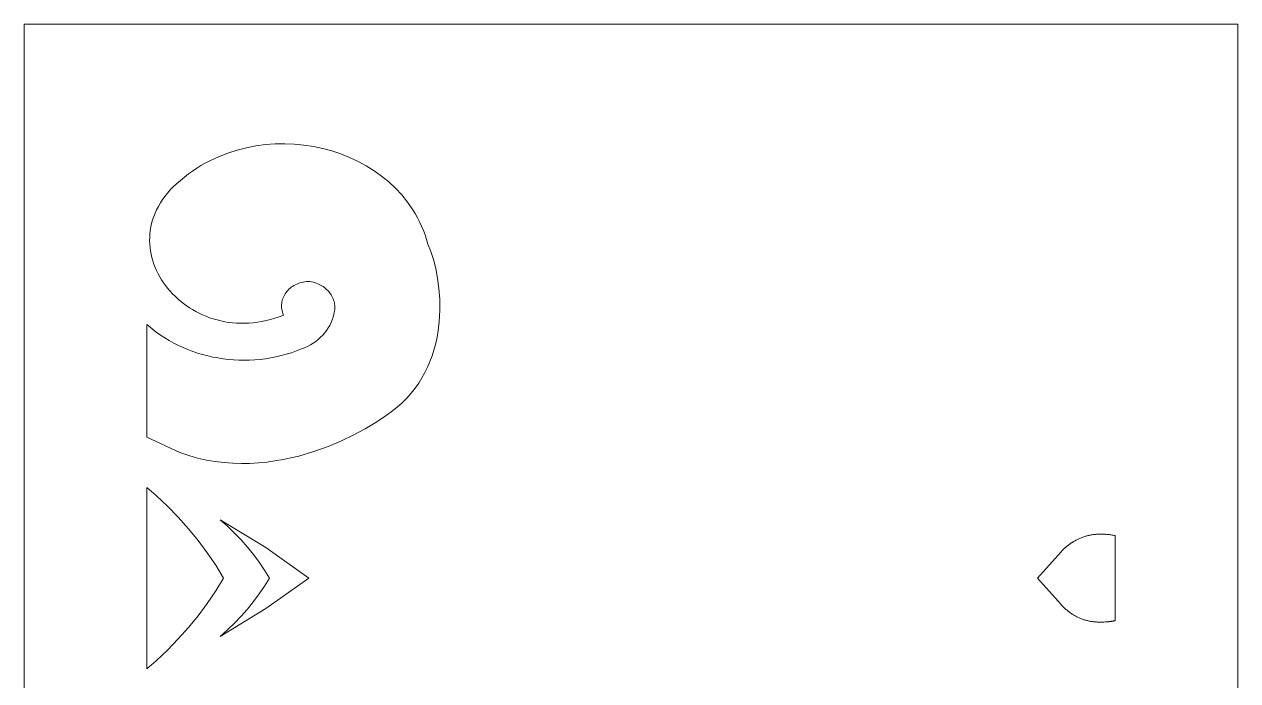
# Model space of a CAD drawing. Header units: centimetres. Extents: x -9.6 to 4.8, y -4.9 to 13.
# Drawn here: x -9.64 to -2.77, y 9.3 to 13.02 of the extents above; entities that cross this region are included whole.
import ezdxf

# ---------------------------------------------------------------- set-up
doc = ezdxf.new("R2010")
doc.units = ezdxf.units.CM
doc.header["$MEASUREMENT"] = 0
doc.layers.add('layer 1', color=7, linetype='Continuous')

msp = doc.modelspace()

# ---------------------------------------------------------------- linework, layer by layer
at = {"layer": 'layer 1', "color": 242, "lineweight": 9}
for points, knots in [([(-9.64025, 13.0189), (-9.64025, 13.0189), (-2.76854, 13.0189), (-2.76854, 13.0189), (-2.76854, 13.0189), (-2.76854, 13.0189), (-2.76854, -4.91628), (-2.76854, -4.91628), (-2.76854, -4.91628), (-2.76854, -4.91628), (-9.64025, -4.91628), (-9.64025, -4.91628), (-9.64025, -4.91628), (-9.64025, -4.91628), (-9.64025, 13.0189), (-9.64025, 13.0189)], [0, 0, 0, 0, 0.2, 0.2, 0.2, 0.2, 0.4, 0.4, 0.4, 0.4, 0.6, 0.6, 0.6, 0.6, 1, 1, 1, 1]), ([(-7.28678, 11.39928), (-7.28678, 11.39928), (-7.29032, 11.33504), (-7.29032, 11.33504), (-7.29032, 11.33504), (-7.29032, 11.33504), (-7.29855, 11.27011), (-7.29855, 11.27011), (-7.29855, 11.27011), (-7.29855, 11.27011), (-7.30458, 11.23759), (-7.30458, 11.23759), (-7.30458, 11.23759), (-7.30458, 11.23759), (-7.31198, 11.20513), (-7.31198, 11.20513), (-7.31198, 11.20513), (-7.31198, 11.20513), (-7.32079, 11.17282), (-7.32079, 11.17282), (-7.32079, 11.17282), (-7.32079, 11.17282), (-7.33107, 11.14076), (-7.33107, 11.14076), (-7.33107, 11.14076), (-7.33107, 11.14076), (-7.34291, 11.10899), (-7.34291, 11.10899), (-7.34291, 11.10899), (-7.34291, 11.10899), (-7.35632, 11.07764), (-7.35632, 11.07764), (-7.35632, 11.07764), (-7.35632, 11.07764), (-7.37139, 11.04677), (-7.37139, 11.04677), (-7.37139, 11.04677), (-7.37139, 11.04677), (-7.38819, 11.01646), (-7.38819, 11.01646), (-7.38819, 11.01646), (-7.38819, 11.01646), (-7.40674, 10.98678), (-7.40674, 10.98678), (-7.40674, 10.98678), (-7.40674, 10.98678), (-7.42711, 10.95784), (-7.42711, 10.95784), (-7.42711, 10.95784), (-7.42711, 10.95784), (-7.44941, 10.9297), (-7.44941, 10.9297), (-7.44941, 10.9297), (-7.44941, 10.9297), (-7.47363, 10.90246), (-7.47363, 10.90246), (-7.47363, 10.90246), (-7.47363, 10.90246), (-7.49988, 10.87617), (-7.49988, 10.87617), (-7.49988, 10.87617), (-7.49988, 10.87617), (-7.52818, 10.85095), (-7.52818, 10.85095), (-7.52818, 10.85095), (-7.52818, 10.85095), (-7.56166, 10.82443), (-7.56166, 10.82443), (-7.56166, 10.82443), (-7.56166, 10.82443), (-7.6036, 10.79444), (-7.6036, 10.79444), (-7.6036, 10.79444), (-7.6036, 10.79444), (-7.65342, 10.76196), (-7.65342, 10.76196), (-7.65342, 10.76196), (-7.65342, 10.76196), (-7.71056, 10.72809), (-7.71056, 10.72809), (-7.71056, 10.72809), (-7.71056, 10.72809), (-7.77445, 10.69386), (-7.77445, 10.69386), (-7.77445, 10.69386), (-7.77445, 10.69386), (-7.84453, 10.66034), (-7.84453, 10.66034), (-7.84453, 10.66034), (-7.84453, 10.66034), (-7.92016, 10.62855), (-7.92016, 10.62855), (-7.92016, 10.62855), (-7.92016, 10.62855), (-8.00087, 10.59956), (-8.00087, 10.59956), (-8.00087, 10.59956), (-8.00087, 10.59956), (-8.08603, 10.57442), (-8.08603, 10.57442), (-8.08603, 10.57442), (-8.08603, 10.57442), (-8.13009, 10.56362), (-8.13009, 10.56362), (-8.13009, 10.56362), (-8.13009, 10.56362), (-8.17506, 10.55417), (-8.17506, 10.55417), (-8.17506, 10.55417), (-8.17506, 10.55417), (-8.22085, 10.54621), (-8.22085, 10.54621), (-8.22085, 10.54621), (-8.22085, 10.54621), (-8.2674, 10.53985), (-8.2674, 10.53985), (-8.2674, 10.53985), (-8.2674, 10.53985), (-8.31468, 10.53527), (-8.31468, 10.53527), (-8.31468, 10.53527), (-8.31468, 10.53527), (-8.36252, 10.53256), (-8.36252, 10.53256), (-8.36252, 10.53256), (-8.36252, 10.53256), (-8.41092, 10.53185), (-8.41092, 10.53185), (-8.41092, 10.53185), (-8.41092, 10.53185), (-8.45978, 10.53329), (-8.45978, 10.53329), (-8.45978, 10.53329), (-8.45978, 10.53329), (-8.50906, 10.537), (-8.50906, 10.537), (-8.50906, 10.537), (-8.50906, 10.537), (-8.55867, 10.54313), (-8.55867, 10.54313), (-8.55867, 10.54313), (-8.55867, 10.54313), (-8.60851, 10.55178), (-8.60851, 10.55178), (-8.60851, 10.55178), (-8.60851, 10.55178), (-8.65856, 10.5631), (-8.65856, 10.5631), (-8.65856, 10.5631), (-8.65856, 10.5631), (-8.70872, 10.57723), (-8.70872, 10.57723), (-8.70872, 10.57723), (-8.70872, 10.57723), (-8.75891, 10.59426), (-8.75891, 10.59426), (-8.75891, 10.59426), (-8.75891, 10.59426), (-8.946, 10.68025), (-8.946, 10.68025), (-8.946, 10.68025), (-8.946, 10.68025), (-8.946, 11.31916), (-8.946, 11.31916), (-8.946, 11.31916), (-8.946, 11.31916), (-8.93876, 11.31263), (-8.93876, 11.31263), (-8.93876, 11.31263), (-8.93876, 11.31263), (-8.91627, 11.29385), (-8.91627, 11.29385), (-8.91627, 11.29385), (-8.91627, 11.29385), (-8.89309, 11.27601), (-8.89309, 11.27601), (-8.89309, 11.27601), (-8.89309, 11.27601), (-8.86922, 11.25908), (-8.86922, 11.25908), (-8.86922, 11.25908), (-8.86922, 11.25908), (-8.84471, 11.24305), (-8.84471, 11.24305), (-8.84471, 11.24305), (-8.84471, 11.24305), (-8.81961, 11.22796), (-8.81961, 11.22796), (-8.81961, 11.22796), (-8.81961, 11.22796), (-8.79397, 11.21382), (-8.79397, 11.21382), (-8.79397, 11.21382), (-8.79397, 11.21382), (-8.76777, 11.20061), (-8.76777, 11.20061), (-8.76777, 11.20061), (-8.76777, 11.20061), (-8.74109, 11.18833), (-8.74109, 11.18833), (-8.74109, 11.18833), (-8.74109, 11.18833), (-8.71393, 11.17701), (-8.71393, 11.17701), (-8.71393, 11.17701), (-8.71393, 11.17701), (-8.68637, 11.16667), (-8.68637, 11.16667), (-8.68637, 11.16667), (-8.68637, 11.16667), (-8.65842, 11.15727), (-8.65842, 11.15727), (-8.65842, 11.15727), (-8.65842, 11.15727), (-8.63007, 11.14883), (-8.63007, 11.14883), (-8.63007, 11.14883), (-8.63007, 11.14883), (-8.60145, 11.14139), (-8.60145, 11.14139), (-8.60145, 11.14139), (-8.60145, 11.14139), (-8.57249, 11.13492), (-8.57249, 11.13492), (-8.57249, 11.13492), (-8.57249, 11.13492), (-8.54333, 11.12944), (-8.54333, 11.12944), (-8.54333, 11.12944), (-8.54333, 11.12944), (-8.51392, 11.12494), (-8.51392, 11.12494), (-8.51392, 11.12494), (-8.51392, 11.12494), (-8.48434, 11.12146), (-8.48434, 11.12146), (-8.48434, 11.12146), (-8.48434, 11.12146), (-8.45457, 11.11896), (-8.45457, 11.11896), (-8.45457, 11.11896), (-8.45457, 11.11896), (-8.42472, 11.11748), (-8.42472, 11.11748), (-8.42472, 11.11748), (-8.42472, 11.11748), (-8.39476, 11.11702), (-8.39476, 11.11702), (-8.39476, 11.11702), (-8.39476, 11.11702), (-8.36479, 11.11758), (-8.36479, 11.11758), (-8.36479, 11.11758), (-8.36479, 11.11758), (-8.33479, 11.11917), (-8.33479, 11.11917), (-8.33479, 11.11917), (-8.33479, 11.11917), (-8.3048, 11.12179), (-8.3048, 11.12179), (-8.3048, 11.12179), (-8.3048, 11.12179), (-8.2749, 11.12544), (-8.2749, 11.12544), (-8.2749, 11.12544), (-8.2749, 11.12544), (-8.24505, 11.13015), (-8.24505, 11.13015), (-8.24505, 11.13015), (-8.24505, 11.13015), (-8.21535, 11.1359), (-8.21535, 11.1359), (-8.21535, 11.1359), (-8.21535, 11.1359), (-8.18581, 11.14272), (-8.18581, 11.14272), (-8.18581, 11.14272), (-8.18581, 11.14272), (-8.15646, 11.1506), (-8.15646, 11.1506), (-8.15646, 11.1506), (-8.15646, 11.1506), (-8.12734, 11.15954), (-8.12734, 11.15954), (-8.12734, 11.15954), (-8.12734, 11.15954), (-8.09847, 11.16957), (-8.09847, 11.16957), (-8.09847, 11.16957), (-8.09847, 11.16957), (-8.06989, 11.18066), (-8.06989, 11.18066), (-8.06989, 11.18066), (-8.06989, 11.18066), (-8.05242, 11.18756), (-8.05242, 11.18756), (-8.05242, 11.18756), (-8.05242, 11.18756), (-8.03558, 11.19533), (-8.03558, 11.19533), (-8.03558, 11.19533), (-8.03558, 11.19533), (-8.01942, 11.20399), (-8.01942, 11.20399), (-8.01942, 11.20399), (-8.01942, 11.20399), (-8.00398, 11.21345), (-8.00398, 11.21345), (-8.00398, 11.21345), (-8.00398, 11.21345), (-7.98928, 11.2237), (-7.98928, 11.2237), (-7.98928, 11.2237), (-7.98928, 11.2237), (-7.9754, 11.23469), (-7.9754, 11.23469), (-7.9754, 11.23469), (-7.9754, 11.23469), (-7.96231, 11.24641), (-7.96231, 11.24641), (-7.96231, 11.24641), (-7.96231, 11.24641), (-7.95009, 11.25877), (-7.95009, 11.25877), (-7.95009, 11.25877), (-7.95009, 11.25877), (-7.93875, 11.27179), (-7.93875, 11.27179), (-7.93875, 11.27179), (-7.93875, 11.27179), (-7.92833, 11.28541), (-7.92833, 11.28541), (-7.92833, 11.28541), (-7.92833, 11.28541), (-7.91889, 11.29958), (-7.91889, 11.29958), (-7.91889, 11.29958), (-7.91889, 11.29958), (-7.9104, 11.31428), (-7.9104, 11.31428), (-7.9104, 11.31428), (-7.9104, 11.31428), (-7.903, 11.32945), (-7.903, 11.32945), (-7.903, 11.32945), (-7.903, 11.32945), (-7.89663, 11.34509), (-7.89663, 11.34509), (-7.89663, 11.34509), (-7.89663, 11.34509), (-7.89135, 11.36114), (-7.89135, 11.36114), (-7.89135, 11.36114), (-7.89135, 11.36114), (-7.88718, 11.37756), (-7.88718, 11.37756), (-7.88718, 11.37756), (-7.88718, 11.37756), (-7.88499, 11.38578), (-7.88499, 11.38578), (-7.88499, 11.38578), (-7.88499, 11.38578), (-7.88335, 11.39399), (-7.88335, 11.39399), (-7.88335, 11.39399), (-7.88335, 11.39399), (-7.88222, 11.40216), (-7.88222, 11.40216), (-7.88222, 11.40216), (-7.88222, 11.40216), (-7.88164, 11.41031), (-7.88164, 11.41031), (-7.88164, 11.41031), (-7.88164, 11.41031), (-7.88155, 11.4184), (-7.88155, 11.4184), (-7.88155, 11.4184), (-7.88155, 11.4184), (-7.88195, 11.4264), (-7.88195, 11.4264), (-7.88195, 11.4264), (-7.88195, 11.4264), (-7.88285, 11.43433), (-7.88285, 11.43433), (-7.88285, 11.43433), (-7.88285, 11.43433), (-7.88424, 11.44216), (-7.88424, 11.44216), (-7.88424, 11.44216), (-7.88424, 11.44216), (-7.8861, 11.44988), (-7.8861, 11.44988), (-7.8861, 11.44988), (-7.8861, 11.44988), (-7.88837, 11.45746), (-7.88837, 11.45746), (-7.88837, 11.45746), (-7.88837, 11.45746), (-7.89112, 11.46491), (-7.89112, 11.46491), (-7.89112, 11.46491), (-7.89112, 11.46491), (-7.89431, 11.47218), (-7.89431, 11.47218), (-7.89431, 11.47218), (-7.89431, 11.47218), (-7.89794, 11.47931), (-7.89794, 11.47931), (-7.89794, 11.47931), (-7.89794, 11.47931), (-7.90196, 11.48625), (-7.90196, 11.48625), (-7.90196, 11.48625), (-7.90196, 11.48625), (-7.90638, 11.49298), (-7.90638, 11.49298), (-7.90638, 11.49298), (-7.90638, 11.49298), (-7.9112, 11.49949), (-7.9112, 11.49949), (-7.9112, 11.49949), (-7.9112, 11.49949), (-7.91637, 11.50578), (-7.91637, 11.50578), (-7.91637, 11.50578), (-7.91637, 11.50578), (-7.92193, 11.51185), (-7.92193, 11.51185), (-7.92193, 11.51185), (-7.92193, 11.51185), (-7.92785, 11.51764), (-7.92785, 11.51764), (-7.92785, 11.51764), (-7.92785, 11.51764), (-7.9341, 11.52317), (-7.9341, 11.52317), (-7.9341, 11.52317), (-7.9341, 11.52317), (-7.94071, 11.5284), (-7.94071, 11.5284), (-7.94071, 11.5284), (-7.94071, 11.5284), (-7.94763, 11.53334), (-7.94763, 11.53334), (-7.94763, 11.53334), (-7.94763, 11.53334), (-7.95485, 11.53799), (-7.95485, 11.53799), (-7.95485, 11.53799), (-7.95485, 11.53799), (-7.96237, 11.54228), (-7.96237, 11.54228), (-7.96237, 11.54228), (-7.96237, 11.54228), (-7.97021, 11.54624), (-7.97021, 11.54624), (-7.97021, 11.54624), (-7.97021, 11.54624), (-7.97828, 11.54985), (-7.97828, 11.54985), (-7.97828, 11.54985), (-7.97828, 11.54985), (-7.98666, 11.55308), (-7.98666, 11.55308), (-7.98666, 11.55308), (-7.98666, 11.55308), (-7.99529, 11.55594), (-7.99529, 11.55594), (-7.99529, 11.55594), (-7.99529, 11.55594), (-8.00412, 11.55838), (-8.00412, 11.55838), (-8.00412, 11.55838), (-8.00412, 11.55838), (-8.01325, 11.56042), (-8.01325, 11.56042), (-8.01325, 11.56042), (-8.01325, 11.56042), (-8.02257, 11.56204), (-8.02257, 11.56204), (-8.02257, 11.56204), (-8.02257, 11.56204), (-8.0321, 11.56321), (-8.0321, 11.56321), (-8.0321, 11.56321), (-8.0321, 11.56321), (-8.04221, 11.5625), (-8.04221, 11.5625), (-8.04221, 11.5625), (-8.04221, 11.5625), (-8.05205, 11.56127), (-8.05205, 11.56127), (-8.05205, 11.56127), (-8.05205, 11.56127), (-8.06166, 11.55954), (-8.06166, 11.55954), (-8.06166, 11.55954), (-8.06166, 11.55954), (-8.071, 11.55733), (-8.071, 11.55733), (-8.071, 11.55733), (-8.071, 11.55733), (-8.08006, 11.55464), (-8.08006, 11.55464), (-8.08006, 11.55464), (-8.08006, 11.55464), (-8.08886, 11.55152), (-8.08886, 11.55152), (-8.08886, 11.55152), (-8.08886, 11.55152), (-8.09734, 11.54795), (-8.09734, 11.54795), (-8.09734, 11.54795), (-8.09734, 11.54795), (-8.10554, 11.54397), (-8.10554, 11.54397), (-8.10554, 11.54397), (-8.10554, 11.54397), (-8.11337, 11.53959), (-8.11337, 11.53959), (-8.11337, 11.53959), (-8.11337, 11.53959), (-8.12088, 11.53484), (-8.12088, 11.53484), (-8.12088, 11.53484), (-8.12088, 11.53484), (-8.12803, 11.52973), (-8.12803, 11.52973), (-8.12803, 11.52973), (-8.12803, 11.52973), (-8.1348, 11.52429), (-8.1348, 11.52429), (-8.1348, 11.52429), (-8.1348, 11.52429), (-8.1412, 11.51854), (-8.1412, 11.51854), (-8.1412, 11.51854), (-8.1412, 11.51854), (-8.14723, 11.51245), (-8.14723, 11.51245), (-8.14723, 11.51245), (-8.14723, 11.51245), (-8.15281, 11.50612), (-8.15281, 11.50612), (-8.15281, 11.50612), (-8.15281, 11.50612), (-8.15796, 11.49949), (-8.15796, 11.49949), (-8.15796, 11.49949), (-8.15796, 11.49949), (-8.16269, 11.49263), (-8.16269, 11.49263), (-8.16269, 11.49263), (-8.16269, 11.49263), (-8.16699, 11.48554), (-8.16699, 11.48554), (-8.16699, 11.48554), (-8.16699, 11.48554), (-8.1708, 11.47823), (-8.1708, 11.47823), (-8.1708, 11.47823), (-8.1708, 11.47823), (-8.17416, 11.47074), (-8.17416, 11.47074), (-8.17416, 11.47074), (-8.17416, 11.47074), (-8.17699, 11.46307), (-8.17699, 11.46307), (-8.17699, 11.46307), (-8.17699, 11.46307), (-8.17935, 11.45525), (-8.17935, 11.45525), (-8.17935, 11.45525), (-8.17935, 11.45525), (-8.1812, 11.44729), (-8.1812, 11.44729), (-8.1812, 11.44729), (-8.1812, 11.44729), (-8.1825, 11.43922), (-8.1825, 11.43922), (-8.1825, 11.43922), (-8.1825, 11.43922), (-8.18325, 11.43105), (-8.18325, 11.43105), (-8.18325, 11.43105), (-8.18325, 11.43105), (-8.18344, 11.4228), (-8.18344, 11.4228), (-8.18344, 11.4228), (-8.18344, 11.4228), (-8.18308, 11.41448), (-8.18308, 11.41448), (-8.18308, 11.41448), (-8.18308, 11.41448), (-8.1821, 11.40612), (-8.1821, 11.40612), (-8.1821, 11.40612), (-8.1821, 11.40612), (-8.18054, 11.39774), (-8.18054, 11.39774), (-8.18054, 11.39774), (-8.18054, 11.39774), (-8.17839, 11.38934), (-8.17839, 11.38934), (-8.17839, 11.38934), (-8.17839, 11.38934), (-8.17558, 11.38096), (-8.17558, 11.38096), (-8.17558, 11.38096), (-8.17558, 11.38096), (-8.17214, 11.3726), (-8.17214, 11.3726), (-8.17214, 11.3726), (-8.17214, 11.3726), (-8.19707, 11.36297), (-8.19707, 11.36297), (-8.19707, 11.36297), (-8.19707, 11.36297), (-8.22187, 11.35449), (-8.22187, 11.35449), (-8.22187, 11.35449), (-8.22187, 11.35449), (-8.24655, 11.34715), (-8.24655, 11.34715), (-8.24655, 11.34715), (-8.24655, 11.34715), (-8.27113, 11.34092), (-8.27113, 11.34092), (-8.27113, 11.34092), (-8.27113, 11.34092), (-8.29556, 11.33579), (-8.29556, 11.33579), (-8.29556, 11.33579), (-8.29556, 11.33579), (-8.31983, 11.33172), (-8.31983, 11.33172), (-8.31983, 11.33172), (-8.31983, 11.33172), (-8.34388, 11.3287), (-8.34388, 11.3287), (-8.34388, 11.3287), (-8.34388, 11.3287), (-8.36771, 11.3267), (-8.36771, 11.3267), (-8.36771, 11.3267), (-8.36771, 11.3267), (-8.39133, 11.32568), (-8.39133, 11.32568), (-8.39133, 11.32568), (-8.39133, 11.32568), (-8.41471, 11.32566), (-8.41471, 11.32566), (-8.41471, 11.32566), (-8.41471, 11.32566), (-8.43781, 11.32658), (-8.43781, 11.32658), (-8.43781, 11.32658), (-8.43781, 11.32658), (-8.46066, 11.32841), (-8.46066, 11.32841), (-8.46066, 11.32841), (-8.46066, 11.32841), (-8.48315, 11.33116), (-8.48315, 11.33116), (-8.48315, 11.33116), (-8.48315, 11.33116), (-8.50535, 11.33479), (-8.50535, 11.33479), (-8.50535, 11.33479), (-8.50535, 11.33479), (-8.5272, 11.33927), (-8.5272, 11.33927), (-8.5272, 11.33927), (-8.5272, 11.33927), (-8.54869, 11.34459), (-8.54869, 11.34459), (-8.54869, 11.34459), (-8.54869, 11.34459), (-8.56978, 11.35072), (-8.56978, 11.35072), (-8.56978, 11.35072), (-8.56978, 11.35072), (-8.59048, 11.35761), (-8.59048, 11.35761), (-8.59048, 11.35761), (-8.59048, 11.35761), (-8.61076, 11.36529), (-8.61076, 11.36529), (-8.61076, 11.36529), (-8.61076, 11.36529), (-8.63061, 11.37369), (-8.63061, 11.37369), (-8.63061, 11.37369), (-8.63061, 11.37369), (-8.64999, 11.38282), (-8.64999, 11.38282), (-8.64999, 11.38282), (-8.64999, 11.38282), (-8.6689, 11.39261), (-8.6689, 11.39261), (-8.6689, 11.39261), (-8.6689, 11.39261), (-8.68731, 11.4031), (-8.68731, 11.4031), (-8.68731, 11.4031), (-8.68731, 11.4031), (-8.70519, 11.41421), (-8.70519, 11.41421), (-8.70519, 11.41421), (-8.70519, 11.41421), (-8.72256, 11.42597), (-8.72256, 11.42597), (-8.72256, 11.42597), (-8.72256, 11.42597), (-8.73936, 11.43831), (-8.73936, 11.43831), (-8.73936, 11.43831), (-8.73936, 11.43831), (-8.7556, 11.45121), (-8.7556, 11.45121), (-8.7556, 11.45121), (-8.7556, 11.45121), (-8.77121, 11.46468), (-8.77121, 11.46468), (-8.77121, 11.46468), (-8.77121, 11.46468), (-8.78624, 11.47866), (-8.78624, 11.47866), (-8.78624, 11.47866), (-8.78624, 11.47866), (-8.80066, 11.49315), (-8.80066, 11.49315), (-8.80066, 11.49315), (-8.80066, 11.49315), (-8.8144, 11.50812), (-8.8144, 11.50812), (-8.8144, 11.50812), (-8.8144, 11.50812), (-8.82747, 11.52352), (-8.82747, 11.52352), (-8.82747, 11.52352), (-8.82747, 11.52352), (-8.83985, 11.53939), (-8.83985, 11.53939), (-8.83985, 11.53939), (-8.83985, 11.53939), (-8.85155, 11.55565), (-8.85155, 11.55565), (-8.85155, 11.55565), (-8.85155, 11.55565), (-8.86249, 11.5723), (-8.86249, 11.5723), (-8.86249, 11.5723), (-8.86249, 11.5723), (-8.87271, 11.58929), (-8.87271, 11.58929), (-8.87271, 11.58929), (-8.87271, 11.58929), (-8.88215, 11.60663), (-8.88215, 11.60663), (-8.88215, 11.60663), (-8.88215, 11.60663), (-8.8908, 11.62431), (-8.8908, 11.62431), (-8.8908, 11.62431), (-8.8908, 11.62431), (-8.89864, 11.64226), (-8.89864, 11.64226), (-8.89864, 11.64226), (-8.89864, 11.64226), (-8.90568, 11.66046), (-8.90568, 11.66046), (-8.90568, 11.66046), (-8.90568, 11.66046), (-8.91183, 11.67892), (-8.91183, 11.67892), (-8.91183, 11.67892), (-8.91183, 11.67892), (-8.91719, 11.6976), (-8.91719, 11.6976), (-8.91719, 11.6976), (-8.91719, 11.6976), (-8.92163, 11.71647), (-8.92163, 11.71647), (-8.92163, 11.71647), (-8.92163, 11.71647), (-8.92519, 11.73552), (-8.92519, 11.73552), (-8.92519, 11.73552), (-8.92519, 11.73552), (-8.9278, 11.75472), (-8.9278, 11.75472), (-8.9278, 11.75472), (-8.9278, 11.75472), (-8.92951, 11.77402), (-8.92951, 11.77402), (-8.92951, 11.77402), (-8.92951, 11.77402), (-8.93022, 11.79345), (-8.93022, 11.79345), (-8.93022, 11.79345), (-8.93022, 11.79345), (-8.92997, 11.81294), (-8.92997, 11.81294), (-8.92997, 11.81294), (-8.92997, 11.81294), (-8.92874, 11.83249), (-8.92874, 11.83249), (-8.92874, 11.83249), (-8.92874, 11.83249), (-8.92649, 11.85209), (-8.92649, 11.85209), (-8.92649, 11.85209), (-8.92649, 11.85209), (-8.92319, 11.87168), (-8.92319, 11.87168), (-8.92319, 11.87168), (-8.92319, 11.87168), (-8.91886, 11.89125), (-8.91886, 11.89125), (-8.91886, 11.89125), (-8.91886, 11.89125), (-8.91344, 11.91079), (-8.91344, 11.91079), (-8.91344, 11.91079), (-8.91344, 11.91079), (-8.90691, 11.93026), (-8.90691, 11.93026), (-8.90691, 11.93026), (-8.90691, 11.93026), (-8.8993, 11.94964), (-8.8993, 11.94964), (-8.8993, 11.94964), (-8.8993, 11.94964), (-8.89057, 11.96892), (-8.89057, 11.96892), (-8.89057, 11.96892), (-8.89057, 11.96892), (-8.88067, 11.98806), (-8.88067, 11.98806), (-8.88067, 11.98806), (-8.88067, 11.98806), (-8.8696, 12.00705), (-8.8696, 12.00705), (-8.8696, 12.00705), (-8.8696, 12.00705), (-8.85736, 12.02585), (-8.85736, 12.02585), (-8.85736, 12.02585), (-8.85736, 12.02585), (-8.8439, 12.04447), (-8.8439, 12.04447), (-8.8439, 12.04447), (-8.8439, 12.04447), (-8.82922, 12.06283), (-8.82922, 12.06283), (-8.82922, 12.06283), (-8.82922, 12.06283), (-8.81328, 12.08095), (-8.81328, 12.08095), (-8.81328, 12.08095), (-8.81328, 12.08095), (-8.79612, 12.09879), (-8.79612, 12.09879), (-8.79612, 12.09879), (-8.79612, 12.09879), (-8.77761, 12.11634), (-8.77761, 12.11634), (-8.77761, 12.11634), (-8.77761, 12.11634), (-8.73335, 12.1539), (-8.73335, 12.1539), (-8.73335, 12.1539), (-8.73335, 12.1539), (-8.71051, 12.17135), (-8.71051, 12.17135), (-8.71051, 12.17135), (-8.71051, 12.17135), (-8.68725, 12.18792), (-8.68725, 12.18792), (-8.68725, 12.18792), (-8.68725, 12.18792), (-8.66354, 12.20362), (-8.66354, 12.20362), (-8.66354, 12.20362), (-8.66354, 12.20362), (-8.63945, 12.21844), (-8.63945, 12.21844), (-8.63945, 12.21844), (-8.63945, 12.21844), (-8.615, 12.23239), (-8.615, 12.23239), (-8.615, 12.23239), (-8.615, 12.23239), (-8.59019, 12.24548), (-8.59019, 12.24548), (-8.59019, 12.24548), (-8.59019, 12.24548), (-8.53962, 12.2691), (-8.53962, 12.2691), (-8.53962, 12.2691), (-8.53962, 12.2691), (-8.48794, 12.28934), (-8.48794, 12.28934), (-8.48794, 12.28934), (-8.48794, 12.28934), (-8.43535, 12.30624), (-8.43535, 12.30624), (-8.43535, 12.30624), (-8.43535, 12.30624), (-8.38201, 12.31985), (-8.38201, 12.31985), (-8.38201, 12.31985), (-8.38201, 12.31985), (-8.32808, 12.33021), (-8.32808, 12.33021), (-8.32808, 12.33021), (-8.32808, 12.33021), (-8.27378, 12.33738), (-8.27378, 12.33738), (-8.27378, 12.33738), (-8.27378, 12.33738), (-8.21929, 12.34139), (-8.21929, 12.34139), (-8.21929, 12.34139), (-8.21929, 12.34139), (-8.16478, 12.34228), (-8.16478, 12.34228), (-8.16478, 12.34228), (-8.16478, 12.34228), (-8.11046, 12.34012), (-8.11046, 12.34012), (-8.11046, 12.34012), (-8.11046, 12.34012), (-8.05647, 12.33493), (-8.05647, 12.33493), (-8.05647, 12.33493), (-8.05647, 12.33493), (-8.00304, 12.32673), (-8.00304, 12.32673), (-8.00304, 12.32673), (-8.00304, 12.32673), (-7.9503, 12.31562), (-7.9503, 12.31562), (-7.9503, 12.31562), (-7.9503, 12.31562), (-7.89848, 12.30161), (-7.89848, 12.30161), (-7.89848, 12.30161), (-7.89848, 12.30161), (-7.84774, 12.28475), (-7.84774, 12.28475), (-7.84774, 12.28475), (-7.84774, 12.28475), (-7.79828, 12.26507), (-7.79828, 12.26507), (-7.79828, 12.26507), (-7.79828, 12.26507), (-7.75027, 12.24266), (-7.75027, 12.24266), (-7.75027, 12.24266), (-7.75027, 12.24266), (-7.70391, 12.2175), (-7.70391, 12.2175), (-7.70391, 12.2175), (-7.70391, 12.2175), (-7.65932, 12.1897), (-7.65932, 12.1897), (-7.65932, 12.1897), (-7.65932, 12.1897), (-7.61678, 12.15924), (-7.61678, 12.15924), (-7.61678, 12.15924), (-7.61678, 12.15924), (-7.57642, 12.12622), (-7.57642, 12.12622), (-7.57642, 12.12622), (-7.57642, 12.12622), (-7.53844, 12.09064), (-7.53844, 12.09064), (-7.53844, 12.09064), (-7.53844, 12.09064), (-7.50298, 12.05258), (-7.50298, 12.05258), (-7.50298, 12.05258), (-7.50298, 12.05258), (-7.4703, 12.01205), (-7.4703, 12.01205), (-7.4703, 12.01205), (-7.4703, 12.01205), (-7.44051, 11.96913), (-7.44051, 11.96913), (-7.44051, 11.96913), (-7.44051, 11.96913), (-7.42677, 11.94679), (-7.42677, 11.94679), (-7.42677, 11.94679), (-7.42677, 11.94679), (-7.41383, 11.92384), (-7.41383, 11.92384), (-7.41383, 11.92384), (-7.41383, 11.92384), (-7.4017, 11.90032), (-7.4017, 11.90032), (-7.4017, 11.90032), (-7.4017, 11.90032), (-7.39044, 11.87622), (-7.39044, 11.87622), (-7.39044, 11.87622), (-7.39044, 11.87622), (-7.38004, 11.85156), (-7.38004, 11.85156), (-7.38004, 11.85156), (-7.38004, 11.85156), (-7.37053, 11.82634), (-7.37053, 11.82634), (-7.37053, 11.82634), (-7.37053, 11.82634), (-7.35425, 11.77421), (-7.35425, 11.77421), (-7.35425, 11.77421), (-7.35425, 11.77421), (-7.33808, 11.73325), (-7.33808, 11.73325), (-7.33808, 11.73325), (-7.33808, 11.73325), (-7.32328, 11.68699), (-7.32328, 11.68699), (-7.32328, 11.68699), (-7.32328, 11.68699), (-7.31035, 11.63609), (-7.31035, 11.63609), (-7.31035, 11.63609), (-7.31035, 11.63609), (-7.29978, 11.58122), (-7.29978, 11.58122), (-7.29978, 11.58122), (-7.29978, 11.58122), (-7.29199, 11.52302), (-7.29199, 11.52302), (-7.29199, 11.52302), (-7.29199, 11.52302), (-7.2875, 11.46215), (-7.2875, 11.46215), (-7.2875, 11.46215), (-7.2875, 11.46215), (-7.28678, 11.39928), (-7.28678, 11.39928)], [0, 0, 0, 0, 0.0038023, 0.0038023, 0.0038023, 0.0038023, 0.0076046, 0.0076046, 0.0076046, 0.0076046, 0.0114068, 0.0114068, 0.0114068, 0.0114068, 0.0152091, 0.0152091, 0.0152091, 0.0152091, 0.0190114, 0.0190114, 0.0190114, 0.0190114, 0.0228137, 0.0228137, 0.0228137, 0.0228137, 0.026616, 0.026616, 0.026616, 0.026616, 0.0304183, 0.0304183, 0.0304183, 0.0304183, 0.0342205, 0.0342205, 0.0342205, 0.0342205, 0.0380228, 0.0380228, 0.0380228, 0.0380228, 0.0418251, 0.0418251, 0.0418251, 0.0418251, 0.0456274, 0.0456274, 0.0456274, 0.0456274, 0.0494297, 0.0494297, 0.0494297, 0.0494297, 0.0532319, 0.0532319, 0.0532319, 0.0532319, 0.0570342, 0.0570342, 0.0570342, 0.0570342, 0.0608365, 0.0608365, 0.0608365, 0.0608365, 0.0646388, 0.0646388, 0.0646388, 0.0646388, 0.0684411, 0.0684411, 0.0684411, 0.0684411, 0.0722433, 0.0722433, 0.0722433, 0.0722433, 0.0760456, 0.0760456, 0.0760456, 0.0760456, 0.0798479, 0.0798479, 0.0798479, 0.0798479, 0.0836502, 0.0836502, 0.0836502, 0.0836502, 0.0874525, 0.0874525, 0.0874525, 0.0874525, 0.0912548, 0.0912548, 0.0912548, 0.0912548, 0.095057, 0.095057, 0.095057, 0.095057, 0.0988593, 0.0988593, 0.0988593, 0.0988593, 0.1026616, 0.1026616, 0.1026616, 0.1026616, 0.1064639, 0.1064639, 0.1064639, 0.1064639, 0.1102662, 0.1102662, 0.1102662, 0.1102662, 0.1140684, 0.1140684, 0.1140684, 0.1140684, 0.1178707, 0.1178707, 0.1178707, 0.1178707, 0.121673, 0.121673, 0.121673, 0.121673, 0.1254753, 0.1254753, 0.1254753, 0.1254753, 0.1292776, 0.1292776, 0.1292776, 0.1292776, 0.1330798, 0.1330798, 0.1330798, 0.1330798, 0.1368821, 0.1368821, 0.1368821, 0.1368821, 0.1406844, 0.1406844, 0.1406844, 0.1406844, 0.1444867, 0.1444867, 0.1444867, 0.1444867, 0.148289, 0.148289, 0.148289, 0.148289, 0.1520913, 0.1520913, 0.1520913, 0.1520913, 0.1558935, 0.1558935, 0.1558935, 0.1558935, 0.1596958, 0.1596958, 0.1596958, 0.1596958, 0.1634981, 0.1634981, 0.1634981, 0.1634981, 0.1673004, 0.1673004, 0.1673004, 0.1673004, 0.1711027, 0.1711027, 0.1711027, 0.1711027, 0.1749049, 0.1749049, 0.1749049, 0.1749049, 0.1787072, 0.1787072, 0.1787072, 0.1787072, 0.1825095, 0.1825095, 0.1825095, 0.1825095, 0.1863118, 0.1863118, 0.1863118, 0.1863118, 0.1901141, 0.1901141, 0.1901141, 0.1901141, 0.1939163, 0.1939163, 0.1939163, 0.1939163, 0.1977186, 0.1977186, 0.1977186, 0.1977186, 0.2015209, 0.2015209, 0.2015209, 0.2015209, 0.2053232, 0.2053232, 0.2053232, 0.2053232, 0.2091255, 0.2091255, 0.2091255, 0.2091255, 0.2129278, 0.2129278, 0.2129278, 0.2129278, 0.21673, 0.21673, 0.21673, 0.21673, 0.2205323, 0.2205323, 0.2205323, 0.2205323, 0.2243346, 0.2243346, 0.2243346, 0.2243346, 0.2281369, 0.2281369, 0.2281369, 0.2281369, 0.2319392, 0.2319392, 0.2319392, 0.2319392, 0.2357414, 0.2357414, 0.2357414, 0.2357414, 0.2395437, 0.2395437, 0.2395437, 0.2395437, 0.243346, 0.243346, 0.243346, 0.243346, 0.2471483, 0.2471483, 0.2471483, 0.2471483, 0.2509506, 0.2509506, 0.2509506, 0.2509506, 0.2547529, 0.2547529, 0.2547529, 0.2547529, 0.2585551, 0.2585551, 0.2585551, 0.2585551, 0.2623574, 0.2623574, 0.2623574, 0.2623574, 0.2661597, 0.2661597, 0.2661597, 0.2661597, 0.269962, 0.269962, 0.269962, 0.269962, 0.2737643, 0.2737643, 0.2737643, 0.2737643, 0.2775665, 0.2775665, 0.2775665, 0.2775665, 0.2813688, 0.2813688, 0.2813688, 0.2813688, 0.2851711, 0.2851711, 0.2851711, 0.2851711, 0.2889734, 0.2889734, 0.2889734, 0.2889734, 0.2927757, 0.2927757, 0.2927757, 0.2927757, 0.2965779, 0.2965779, 0.2965779, 0.2965779, 0.3003802, 0.3003802, 0.3003802, 0.3003802, 0.3041825, 0.3041825, 0.3041825, 0.3041825, 0.3079848, 0.3079848, 0.3079848, 0.3079848, 0.3117871, 0.3117871, 0.3117871, 0.3117871, 0.3155894, 0.3155894, 0.3155894, 0.3155894, 0.3193916, 0.3193916, 0.3193916, 0.3193916, 0.3231939, 0.3231939, 0.3231939, 0.3231939, 0.3269962, 0.3269962, 0.3269962, 0.3269962, 0.3307985, 0.3307985, 0.3307985, 0.3307985, 0.3346008, 0.3346008, 0.3346008, 0.3346008, 0.338403, 0.338403, 0.338403, 0.338403, 0.3422053, 0.3422053, 0.3422053, 0.3422053, 0.3460076, 0.3460076, 0.3460076, 0.3460076, 0.3498099, 0.3498099, 0.3498099, 0.3498099, 0.3536122, 0.3536122, 0.3536122, 0.3536122, 0.3574144, 0.3574144, 0.3574144, 0.3574144, 0.3612167, 0.3612167, 0.3612167, 0.3612167, 0.365019, 0.365019, 0.365019, 0.365019, 0.3688213, 0.3688213, 0.3688213, 0.3688213, 0.3726236, 0.3726236, 0.3726236, 0.3726236, 0.3764259, 0.3764259, 0.3764259, 0.3764259, 0.3802281, 0.3802281, 0.3802281, 0.3802281, 0.3840304, 0.3840304, 0.3840304, 0.3840304, 0.3878327, 0.3878327, 0.3878327, 0.3878327, 0.391635, 0.391635, 0.391635, 0.391635, 0.3954373, 0.3954373, 0.3954373, 0.3954373, 0.3992395, 0.3992395, 0.3992395, 0.3992395, 0.4030418, 0.4030418, 0.4030418, 0.4030418, 0.4068441, 0.4068441, 0.4068441, 0.4068441, 0.4106464, 0.4106464, 0.4106464, 0.4106464, 0.4144487, 0.4144487, 0.4144487, 0.4144487, 0.418251, 0.418251, 0.418251, 0.418251, 0.4220532, 0.4220532, 0.4220532, 0.4220532, 0.4258555, 0.4258555, 0.4258555, 0.4258555, 0.4296578, 0.4296578, 0.4296578, 0.4296578, 0.4334601, 0.4334601, 0.4334601, 0.4334601, 0.4372624, 0.4372624, 0.4372624, 0.4372624, 0.4410646, 0.4410646, 0.4410646, 0.4410646, 0.4448669, 0.4448669, 0.4448669, 0.4448669, 0.4486692, 0.4486692, 0.4486692, 0.4486692, 0.4524715, 0.4524715, 0.4524715, 0.4524715, 0.4562738, 0.4562738, 0.4562738, 0.4562738, 0.460076, 0.460076, 0.460076, 0.460076, 0.4638783, 0.4638783, 0.4638783, 0.4638783, 0.4676806, 0.4676806, 0.4676806, 0.4676806, 0.4714829, 0.4714829, 0.4714829, 0.4714829, 0.4752852, 0.4752852, 0.4752852, 0.4752852, 0.4790875, 0.4790875, 0.4790875, 0.4790875, 0.4828897, 0.4828897, 0.4828897, 0.4828897, 0.486692, 0.486692, 0.486692, 0.486692, 0.4904943, 0.4904943, 0.4904943, 0.4904943, 0.4942966, 0.4942966, 0.4942966, 0.4942966, 0.4980989, 0.4980989, 0.4980989, 0.4980989, 0.5019011, 0.5019011, 0.5019011, 0.5019011, 0.5057034, 0.5057034, 0.5057034, 0.5057034, 0.5095057, 0.5095057, 0.5095057, 0.5095057, 0.513308, 0.513308, 0.513308, 0.513308, 0.5171103, 0.5171103, 0.5171103, 0.5171103, 0.5209125, 0.5209125, 0.5209125, 0.5209125, 0.5247148, 0.5247148, 0.5247148, 0.5247148, 0.5285171, 0.5285171, 0.5285171, 0.5285171, 0.5323194, 0.5323194, 0.5323194, 0.5323194, 0.5361217, 0.5361217, 0.5361217, 0.5361217, 0.539924, 0.539924, 0.539924, 0.539924, 0.5437262, 0.5437262, 0.5437262, 0.5437262, 0.5475285, 0.5475285, 0.5475285, 0.5475285, 0.5513308, 0.5513308, 0.5513308, 0.5513308, 0.5551331, 0.5551331, 0.5551331, 0.5551331, 0.5589354, 0.5589354, 0.5589354, 0.5589354, 0.5627376, 0.5627376, 0.5627376, 0.5627376, 0.5665399, 0.5665399, 0.5665399, 0.5665399, 0.5703422, 0.5703422, 0.5703422, 0.5703422, 0.5741445, 0.5741445, 0.5741445, 0.5741445, 0.5779468, 0.5779468, 0.5779468, 0.5779468, 0.581749, 0.581749, 0.581749, 0.581749, 0.5855513, 0.5855513, 0.5855513, 0.5855513, 0.5893536, 0.5893536, 0.5893536, 0.5893536, 0.5931559, 0.5931559, 0.5931559, 0.5931559, 0.5969582, 0.5969582, 0.5969582, 0.5969582, 0.6007605, 0.6007605, 0.6007605, 0.6007605, 0.6045627, 0.6045627, 0.6045627, 0.6045627, 0.608365, 0.608365, 0.608365, 0.608365, 0.6121673, 0.6121673, 0.6121673, 0.6121673, 0.6159696, 0.6159696, 0.6159696, 0.6159696, 0.6197719, 0.6197719, 0.6197719, 0.6197719, 0.6235741, 0.6235741, 0.6235741, 0.6235741, 0.6273764, 0.6273764, 0.6273764, 0.6273764, 0.6311787, 0.6311787, 0.6311787, 0.6311787, 0.634981, 0.634981, 0.634981, 0.634981, 0.6387833, 0.6387833, 0.6387833, 0.6387833, 0.6425856, 0.6425856, 0.6425856, 0.6425856, 0.6463878, 0.6463878, 0.6463878, 0.6463878, 0.6501901, 0.6501901, 0.6501901, 0.6501901, 0.6539924, 0.6539924, 0.6539924, 0.6539924, 0.6577947, 0.6577947, 0.6577947, 0.6577947, 0.661597, 0.661597, 0.661597, 0.661597, 0.6653992, 0.6653992, 0.6653992, 0.6653992, 0.6692015, 0.6692015, 0.6692015, 0.6692015, 0.6730038, 0.6730038, 0.6730038, 0.6730038, 0.6768061, 0.6768061, 0.6768061, 0.6768061, 0.6806084, 0.6806084, 0.6806084, 0.6806084, 0.6844106, 0.6844106, 0.6844106, 0.6844106, 0.6882129, 0.6882129, 0.6882129, 0.6882129, 0.6920152, 0.6920152, 0.6920152, 0.6920152, 0.6958175, 0.6958175, 0.6958175, 0.6958175, 0.6996198, 0.6996198, 0.6996198, 0.6996198, 0.7034221, 0.7034221, 0.7034221, 0.7034221, 0.7072243, 0.7072243, 0.7072243, 0.7072243, 0.7110266, 0.7110266, 0.7110266, 0.7110266, 0.7148289, 0.7148289, 0.7148289, 0.7148289, 0.7186312, 0.7186312, 0.7186312, 0.7186312, 0.7224335, 0.7224335, 0.7224335, 0.7224335, 0.7262357, 0.7262357, 0.7262357, 0.7262357, 0.730038, 0.730038, 0.730038, 0.730038, 0.7338403, 0.7338403, 0.7338403, 0.7338403, 0.7376426, 0.7376426, 0.7376426, 0.7376426, 0.7414449, 0.7414449, 0.7414449, 0.7414449, 0.7452471, 0.7452471, 0.7452471, 0.7452471, 0.7490494, 0.7490494, 0.7490494, 0.7490494, 0.7528517, 0.7528517, 0.7528517, 0.7528517, 0.756654, 0.756654, 0.756654, 0.756654, 0.7604563, 0.7604563, 0.7604563, 0.7604563, 0.7642586, 0.7642586, 0.7642586, 0.7642586, 0.7680608, 0.7680608, 0.7680608, 0.7680608, 0.7718631, 0.7718631, 0.7718631, 0.7718631, 0.7756654, 0.7756654, 0.7756654, 0.7756654, 0.7794677, 0.7794677, 0.7794677, 0.7794677, 0.78327, 0.78327, 0.78327, 0.78327, 0.7870722, 0.7870722, 0.7870722, 0.7870722, 0.7908745, 0.7908745, 0.7908745, 0.7908745, 0.7946768, 0.7946768, 0.7946768, 0.7946768, 0.7984791, 0.7984791, 0.7984791, 0.7984791, 0.8022814, 0.8022814, 0.8022814, 0.8022814, 0.8060837, 0.8060837, 0.8060837, 0.8060837, 0.8098859, 0.8098859, 0.8098859, 0.8098859, 0.8136882, 0.8136882, 0.8136882, 0.8136882, 0.8174905, 0.8174905, 0.8174905, 0.8174905, 0.8212928, 0.8212928, 0.8212928, 0.8212928, 0.8250951, 0.8250951, 0.8250951, 0.8250951, 0.8288973, 0.8288973, 0.8288973, 0.8288973, 0.8326996, 0.8326996, 0.8326996, 0.8326996, 0.8365019, 0.8365019, 0.8365019, 0.8365019, 0.8403042, 0.8403042, 0.8403042, 0.8403042, 0.8441065, 0.8441065, 0.8441065, 0.8441065, 0.8479087, 0.8479087, 0.8479087, 0.8479087, 0.851711, 0.851711, 0.851711, 0.851711, 0.8555133, 0.8555133, 0.8555133, 0.8555133, 0.8593156, 0.8593156, 0.8593156, 0.8593156, 0.8631179, 0.8631179, 0.8631179, 0.8631179, 0.8669202, 0.8669202, 0.8669202, 0.8669202, 0.8707224, 0.8707224, 0.8707224, 0.8707224, 0.8745247, 0.8745247, 0.8745247, 0.8745247, 0.878327, 0.878327, 0.878327, 0.878327, 0.8821293, 0.8821293, 0.8821293, 0.8821293, 0.8859316, 0.8859316, 0.8859316, 0.8859316, 0.8897338, 0.8897338, 0.8897338, 0.8897338, 0.8935361, 0.8935361, 0.8935361, 0.8935361, 0.8973384, 0.8973384, 0.8973384, 0.8973384, 0.9011407, 0.9011407, 0.9011407, 0.9011407, 0.904943, 0.904943, 0.904943, 0.904943, 0.9087452, 0.9087452, 0.9087452, 0.9087452, 0.9125475, 0.9125475, 0.9125475, 0.9125475, 0.9163498, 0.9163498, 0.9163498, 0.9163498, 0.9201521, 0.9201521, 0.9201521, 0.9201521, 0.9239544, 0.9239544, 0.9239544, 0.9239544, 0.9277567, 0.9277567, 0.9277567, 0.9277567, 0.9315589, 0.9315589, 0.9315589, 0.9315589, 0.9353612, 0.9353612, 0.9353612, 0.9353612, 0.9391635, 0.9391635, 0.9391635, 0.9391635, 0.9429658, 0.9429658, 0.9429658, 0.9429658, 0.9467681, 0.9467681, 0.9467681, 0.9467681, 0.9505703, 0.9505703, 0.9505703, 0.9505703, 0.9543726, 0.9543726, 0.9543726, 0.9543726, 0.9581749, 0.9581749, 0.9581749, 0.9581749, 0.9619772, 0.9619772, 0.9619772, 0.9619772, 0.9657795, 0.9657795, 0.9657795, 0.9657795, 0.9695817, 0.9695817, 0.9695817, 0.9695817, 0.973384, 0.973384, 0.973384, 0.973384, 0.9771863, 0.9771863, 0.9771863, 0.9771863, 0.9809886, 0.9809886, 0.9809886, 0.9809886, 0.9847909, 0.9847909, 0.9847909, 0.9847909, 0.9885932, 0.9885932, 0.9885932, 0.9885932, 0.9923954, 0.9923954, 0.9923954, 0.9923954, 1, 1, 1, 1]), ([(-8.76804, 9.53845), (-8.76804, 9.53845), (-8.82918, 9.47581), (-8.82918, 9.47581), (-8.82918, 9.47581), (-8.82918, 9.47581), (-8.89334, 9.41546), (-8.89334, 9.41546), (-8.89334, 9.41546), (-8.89334, 9.41546), (-8.946, 9.37004), (-8.946, 9.37004), (-8.946, 9.37004), (-8.946, 9.37004), (-8.946, 10.39604), (-8.946, 10.39604), (-8.946, 10.39604), (-8.946, 10.39604), (-8.89334, 10.35064), (-8.89334, 10.35064), (-8.89334, 10.35064), (-8.89334, 10.35064), (-8.82918, 10.29029), (-8.82918, 10.29029), (-8.82918, 10.29029), (-8.82918, 10.29029), (-8.76804, 10.22763), (-8.76804, 10.22763), (-8.76804, 10.22763), (-8.76804, 10.22763), (-8.71005, 10.16278), (-8.71005, 10.16278), (-8.71005, 10.16278), (-8.71005, 10.16278), (-8.65531, 10.09581), (-8.65531, 10.09581), (-8.65531, 10.09581), (-8.65531, 10.09581), (-8.60384, 10.02679), (-8.60384, 10.02679), (-8.60384, 10.02679), (-8.60384, 10.02679), (-8.55577, 9.95583), (-8.55577, 9.95583), (-8.55577, 9.95583), (-8.55577, 9.95583), (-8.51117, 9.88304), (-8.51117, 9.88304), (-8.51117, 9.88304), (-8.51117, 9.88304), (-8.55577, 9.81025), (-8.55577, 9.81025), (-8.55577, 9.81025), (-8.55577, 9.81025), (-8.60384, 9.73929), (-8.60384, 9.73929), (-8.60384, 9.73929), (-8.60384, 9.73929), (-8.65531, 9.67029), (-8.65531, 9.67029), (-8.65531, 9.67029), (-8.65531, 9.67029), (-8.71005, 9.6033), (-8.71005, 9.6033), (-8.71005, 9.6033), (-8.71005, 9.6033), (-8.76804, 9.53845), (-8.76804, 9.53845)], [0, 0, 0, 0, 0.0555556, 0.0555556, 0.0555556, 0.0555556, 0.1111111, 0.1111111, 0.1111111, 0.1111111, 0.1666667, 0.1666667, 0.1666667, 0.1666667, 0.2222222, 0.2222222, 0.2222222, 0.2222222, 0.2777778, 0.2777778, 0.2777778, 0.2777778, 0.3333333, 0.3333333, 0.3333333, 0.3333333, 0.3888889, 0.3888889, 0.3888889, 0.3888889, 0.4444444, 0.4444444, 0.4444444, 0.4444444, 0.5, 0.5, 0.5, 0.5, 0.5555556, 0.5555556, 0.5555556, 0.5555556, 0.6111111, 0.6111111, 0.6111111, 0.6111111, 0.6666667, 0.6666667, 0.6666667, 0.6666667, 0.7222222, 0.7222222, 0.7222222, 0.7222222, 0.7777778, 0.7777778, 0.7777778, 0.7777778, 0.8333333, 0.8333333, 0.8333333, 0.8333333, 0.8888889, 0.8888889, 0.8888889, 0.8888889, 1, 1, 1, 1]), ([(-8.02883, 9.88304), (-8.02883, 9.88304), (-8.27299, 9.7103), (-8.27299, 9.7103), (-8.27299, 9.7103), (-8.27299, 9.7103), (-8.53007, 9.55262), (-8.53007, 9.55262), (-8.53007, 9.55262), (-8.53007, 9.55262), (-8.48867, 9.58941), (-8.48867, 9.58941), (-8.48867, 9.58941), (-8.48867, 9.58941), (-8.44905, 9.62758), (-8.44905, 9.62758), (-8.44905, 9.62758), (-8.44905, 9.62758), (-8.41123, 9.66712), (-8.41123, 9.66712), (-8.41123, 9.66712), (-8.41123, 9.66712), (-8.3753, 9.70792), (-8.3753, 9.70792), (-8.3753, 9.70792), (-8.3753, 9.70792), (-8.34128, 9.74996), (-8.34128, 9.74996), (-8.34128, 9.74996), (-8.34128, 9.74996), (-8.30917, 9.79322), (-8.30917, 9.79322), (-8.30917, 9.79322), (-8.30917, 9.79322), (-8.27907, 9.83758), (-8.27907, 9.83758), (-8.27907, 9.83758), (-8.27907, 9.83758), (-8.25102, 9.88304), (-8.25102, 9.88304), (-8.25102, 9.88304), (-8.25102, 9.88304), (-8.27909, 9.9285), (-8.27909, 9.9285), (-8.27909, 9.9285), (-8.27909, 9.9285), (-8.30917, 9.97288), (-8.30917, 9.97288), (-8.30917, 9.97288), (-8.30917, 9.97288), (-8.34128, 10.01612), (-8.34128, 10.01612), (-8.34128, 10.01612), (-8.34128, 10.01612), (-8.3753, 10.05816), (-8.3753, 10.05816), (-8.3753, 10.05816), (-8.3753, 10.05816), (-8.41123, 10.09898), (-8.41123, 10.09898), (-8.41123, 10.09898), (-8.41123, 10.09898), (-8.44905, 10.1385), (-8.44905, 10.1385), (-8.44905, 10.1385), (-8.44905, 10.1385), (-8.48867, 10.17667), (-8.48867, 10.17667), (-8.48867, 10.17667), (-8.48867, 10.17667), (-8.53007, 10.21346), (-8.53007, 10.21346), (-8.53007, 10.21346), (-8.53007, 10.21346), (-8.27299, 10.05578), (-8.27299, 10.05578), (-8.27299, 10.05578), (-8.27299, 10.05578), (-8.02883, 9.88304), (-8.02883, 9.88304)], [0, 0, 0, 0, 0.047619, 0.047619, 0.047619, 0.047619, 0.0952381, 0.0952381, 0.0952381, 0.0952381, 0.1428571, 0.1428571, 0.1428571, 0.1428571, 0.1904762, 0.1904762, 0.1904762, 0.1904762, 0.2380952, 0.2380952, 0.2380952, 0.2380952, 0.2857143, 0.2857143, 0.2857143, 0.2857143, 0.3333333, 0.3333333, 0.3333333, 0.3333333, 0.3809524, 0.3809524, 0.3809524, 0.3809524, 0.4285714, 0.4285714, 0.4285714, 0.4285714, 0.4761905, 0.4761905, 0.4761905, 0.4761905, 0.5238095, 0.5238095, 0.5238095, 0.5238095, 0.5714286, 0.5714286, 0.5714286, 0.5714286, 0.6190476, 0.6190476, 0.6190476, 0.6190476, 0.6666667, 0.6666667, 0.6666667, 0.6666667, 0.7142857, 0.7142857, 0.7142857, 0.7142857, 0.7619048, 0.7619048, 0.7619048, 0.7619048, 0.8095238, 0.8095238, 0.8095238, 0.8095238, 0.8571429, 0.8571429, 0.8571429, 0.8571429, 0.9047619, 0.9047619, 0.9047619, 0.9047619, 1, 1, 1, 1]), ([(-3.76928, 10.03177), (-3.76928, 10.03177), (-3.76296, 10.03907), (-3.76296, 10.03907), (-3.76296, 10.03907), (-3.76167, 10.04036), (-3.76036, 10.04163), (-3.75904, 10.0429), (-3.75904, 10.0429), (-3.75775, 10.04415), (-3.75646, 10.04538), (-3.75515, 10.04661), (-3.75515, 10.04661), (-3.75392, 10.04776), (-3.75269, 10.04891), (-3.75144, 10.05005), (-3.75144, 10.05005), (-3.7501, 10.05126), (-3.74877, 10.05247), (-3.74741, 10.05366), (-3.74741, 10.05366), (-3.7461, 10.05483), (-3.74479, 10.05597), (-3.74345, 10.05712), (-3.74345, 10.05712), (-3.7421, 10.05829), (-3.74074, 10.05943), (-3.73939, 10.06056), (-3.73939, 10.06056), (-3.73812, 10.06164), (-3.73682, 10.06271), (-3.73551, 10.06375), (-3.73551, 10.06375), (-3.73415, 10.06485), (-3.7328, 10.06594), (-3.73142, 10.06702), (-3.73142, 10.06702), (-3.73009, 10.06806), (-3.72876, 10.06911), (-3.7274, 10.07013), (-3.7274, 10.07013), (-3.726, 10.07119), (-3.72461, 10.07225), (-3.72319, 10.07329), (-3.72319, 10.07329), (-3.72186, 10.07427), (-3.72052, 10.07523), (-3.71919, 10.07619), (-3.71919, 10.07619), (-3.71781, 10.07717), (-3.71642, 10.07815), (-3.71502, 10.07911), (-3.71502, 10.07911), (-3.71362, 10.08007), (-3.71225, 10.08103), (-3.71085, 10.08197), (-3.71085, 10.08197), (-3.70943, 10.0829), (-3.70799, 10.08384), (-3.70656, 10.08478), (-3.70656, 10.08478), (-3.70514, 10.08568), (-3.70372, 10.08659), (-3.70228, 10.08747), (-3.70228, 10.08747), (-3.70093, 10.08832), (-3.69955, 10.08916), (-3.69818, 10.08999), (-3.69818, 10.08999), (-3.69534, 10.0917), (-3.69249, 10.09335), (-3.68959, 10.09495), (-3.68959, 10.09495), (-3.68661, 10.09662), (-3.6836, 10.09823), (-3.68058, 10.09979), (-3.68058, 10.09979), (-3.67777, 10.10123), (-3.67493, 10.10262), (-3.67208, 10.10398), (-3.67208, 10.10398), (-3.66914, 10.10538), (-3.66618, 10.10671), (-3.66318, 10.108), (-3.66318, 10.108), (-3.66024, 10.10929), (-3.65726, 10.11052), (-3.65425, 10.11169), (-3.65425, 10.11169), (-3.65113, 10.11292), (-3.648, 10.11411), (-3.64483, 10.11524), (-3.64483, 10.11524), (-3.64185, 10.1163), (-3.63883, 10.1173), (-3.63583, 10.11826), (-3.63583, 10.11826), (-3.63272, 10.11924), (-3.62962, 10.12018), (-3.62647, 10.12105), (-3.62647, 10.12105), (-3.62028, 10.1228), (-3.61404, 10.12432), (-3.60773, 10.12566), (-3.60773, 10.12566), (-3.60122, 10.12701), (-3.59468, 10.12816), (-3.58809, 10.1291), (-3.58809, 10.1291), (-3.58146, 10.13006), (-3.57481, 10.13079), (-3.56814, 10.13131), (-3.56814, 10.13131), (-3.56141, 10.13183), (-3.55466, 10.13214), (-3.54788, 10.13225), (-3.54788, 10.13225), (-3.54448, 10.13231), (-3.54111, 10.13231), (-3.53771, 10.13227), (-3.53771, 10.13227), (-3.53427, 10.1322), (-3.53085, 10.13212), (-3.52743, 10.13195), (-3.52743, 10.13195), (-3.52385, 10.13181), (-3.52026, 10.1316), (-3.51668, 10.13133), (-3.51668, 10.13133), (-3.51311, 10.13108), (-3.50957, 10.13077), (-3.506, 10.13041), (-3.506, 10.13041), (-3.50248, 10.13006), (-3.49896, 10.12964), (-3.49543, 10.12918), (-3.49543, 10.12918), (-3.49189, 10.12874), (-3.48835, 10.12824), (-3.48482, 10.12768), (-3.48482, 10.12768), (-3.48105, 10.1271), (-3.47728, 10.12645), (-3.47351, 10.12576), (-3.47351, 10.12576), (-3.46979, 10.1251), (-3.46611, 10.12437), (-3.46239, 10.12359), (-3.46239, 10.12359), (-3.46239, 10.12359), (-3.46235, 9.64251), (-3.46235, 9.64251), (-3.46235, 9.64251), (-3.46435, 9.64211), (-3.46633, 9.64171), (-3.46834, 9.64134), (-3.46834, 9.64134), (-3.47034, 9.64096), (-3.47234, 9.64061), (-3.47434, 9.64025), (-3.47434, 9.64025), (-3.47626, 9.63992), (-3.47815, 9.63961), (-3.48007, 9.6393), (-3.48007, 9.6393), (-3.48201, 9.63898), (-3.48397, 9.63867), (-3.48593, 9.63838), (-3.48593, 9.63838), (-3.48787, 9.63809), (-3.48981, 9.63782), (-3.49174, 9.63755), (-3.49174, 9.63755), (-3.4937, 9.63729), (-3.49564, 9.63704), (-3.4976, 9.63679), (-3.4976, 9.63679), (-3.4995, 9.63657), (-3.50138, 9.63634), (-3.50327, 9.63615), (-3.50327, 9.63615), (-3.50515, 9.63594), (-3.50702, 9.63575), (-3.5089, 9.63556), (-3.5089, 9.63556), (-3.51265, 9.63521), (-3.51643, 9.63492), (-3.52018, 9.63467), (-3.52018, 9.63467), (-3.52401, 9.6344), (-3.52783, 9.63421), (-3.53164, 9.63406), (-3.53164, 9.63406), (-3.53523, 9.63392), (-3.53881, 9.63383), (-3.54238, 9.63381), (-3.54238, 9.63381), (-3.54596, 9.63379), (-3.54953, 9.63381), (-3.55311, 9.6339), (-3.55311, 9.6339), (-3.5602, 9.63404), (-3.56731, 9.63444), (-3.57438, 9.63504), (-3.57438, 9.63504), (-3.58136, 9.63565), (-3.5883, 9.63648), (-3.59522, 9.63755), (-3.59522, 9.63755), (-3.602, 9.63857), (-3.60871, 9.63984), (-3.61538, 9.64134), (-3.61538, 9.64134), (-3.62182, 9.64278), (-3.6282, 9.64444), (-3.63451, 9.64632), (-3.63451, 9.64632), (-3.63768, 9.64728), (-3.64083, 9.64828), (-3.64396, 9.64934), (-3.64396, 9.64934), (-3.64706, 9.65039), (-3.65015, 9.65149), (-3.65321, 9.65264), (-3.65321, 9.65264), (-3.65638, 9.65385), (-3.65953, 9.65512), (-3.66266, 9.65643), (-3.66266, 9.65643), (-3.6657, 9.6577), (-3.66872, 9.65904), (-3.67172, 9.66043), (-3.67172, 9.66043), (-3.6747, 9.66183), (-3.67768, 9.66327), (-3.68062, 9.66477), (-3.68062, 9.66477), (-3.6835, 9.66623), (-3.68631, 9.66773), (-3.68913, 9.66929), (-3.68913, 9.66929), (-3.69215, 9.67096), (-3.69513, 9.67269), (-3.69809, 9.67448), (-3.69809, 9.67448), (-3.70095, 9.67621), (-3.70378, 9.67798), (-3.70658, 9.6798), (-3.70658, 9.6798), (-3.70797, 9.68072), (-3.70937, 9.68163), (-3.71075, 9.68257), (-3.71075, 9.68257), (-3.71212, 9.68351), (-3.71348, 9.68445), (-3.71483, 9.68541), (-3.71483, 9.68541), (-3.71625, 9.68639), (-3.71765, 9.68739), (-3.71902, 9.68841), (-3.71902, 9.68841), (-3.7204, 9.68941), (-3.72177, 9.69043), (-3.72313, 9.69145), (-3.72313, 9.69145), (-3.72448, 9.69247), (-3.72582, 9.69349), (-3.72713, 9.69454), (-3.72713, 9.69454), (-3.72846, 9.69558), (-3.72978, 9.69664), (-3.73109, 9.6977), (-3.73109, 9.6977), (-3.73245, 9.69881), (-3.73378, 9.69991), (-3.73511, 9.70102), (-3.73511, 9.70102), (-3.73645, 9.70214), (-3.73778, 9.70329), (-3.7391, 9.70444), (-3.7391, 9.70444), (-3.74045, 9.7056), (-3.74178, 9.70679), (-3.74312, 9.70798), (-3.74312, 9.70798), (-3.74435, 9.70909), (-3.74556, 9.71021), (-3.74677, 9.71132), (-3.74677, 9.71132), (-3.7481, 9.71255), (-3.74939, 9.71378), (-3.75071, 9.71503), (-3.75071, 9.71503), (-3.75198, 9.71626), (-3.75323, 9.71747), (-3.75448, 9.71872), (-3.75448, 9.71872), (-3.75575, 9.71997), (-3.75702, 9.72124), (-3.75827, 9.72253), (-3.75827, 9.72253), (-3.75948, 9.72376), (-3.76067, 9.72501), (-3.76186, 9.72626), (-3.76186, 9.72626), (-3.76313, 9.7276), (-3.76438, 9.72893), (-3.76563, 9.73029), (-3.76563, 9.73029), (-3.76686, 9.73162), (-3.76807, 9.73295), (-3.76928, 9.73431), (-3.76928, 9.73431), (-3.76928, 9.73431), (-3.902, 9.88304), (-3.902, 9.88304), (-3.902, 9.88304), (-3.902, 9.88304), (-3.76928, 10.03177), (-3.76928, 10.03177)], [0, 0, 0, 0, 0.0123457, 0.0123457, 0.0123457, 0.0123457, 0.0246914, 0.0246914, 0.0246914, 0.0246914, 0.037037, 0.037037, 0.037037, 0.037037, 0.0493827, 0.0493827, 0.0493827, 0.0493827, 0.0617284, 0.0617284, 0.0617284, 0.0617284, 0.0740741, 0.0740741, 0.0740741, 0.0740741, 0.0864198, 0.0864198, 0.0864198, 0.0864198, 0.0987654, 0.0987654, 0.0987654, 0.0987654, 0.1111111, 0.1111111, 0.1111111, 0.1111111, 0.1234568, 0.1234568, 0.1234568, 0.1234568, 0.1358025, 0.1358025, 0.1358025, 0.1358025, 0.1481481, 0.1481481, 0.1481481, 0.1481481, 0.1604938, 0.1604938, 0.1604938, 0.1604938, 0.1728395, 0.1728395, 0.1728395, 0.1728395, 0.1851852, 0.1851852, 0.1851852, 0.1851852, 0.1975309, 0.1975309, 0.1975309, 0.1975309, 0.2098765, 0.2098765, 0.2098765, 0.2098765, 0.2222222, 0.2222222, 0.2222222, 0.2222222, 0.2345679, 0.2345679, 0.2345679, 0.2345679, 0.2469136, 0.2469136, 0.2469136, 0.2469136, 0.2592593, 0.2592593, 0.2592593, 0.2592593, 0.2716049, 0.2716049, 0.2716049, 0.2716049, 0.2839506, 0.2839506, 0.2839506, 0.2839506, 0.2962963, 0.2962963, 0.2962963, 0.2962963, 0.308642, 0.308642, 0.308642, 0.308642, 0.3209877, 0.3209877, 0.3209877, 0.3209877, 0.3333333, 0.3333333, 0.3333333, 0.3333333, 0.345679, 0.345679, 0.345679, 0.345679, 0.3580247, 0.3580247, 0.3580247, 0.3580247, 0.3703704, 0.3703704, 0.3703704, 0.3703704, 0.382716, 0.382716, 0.382716, 0.382716, 0.3950617, 0.3950617, 0.3950617, 0.3950617, 0.4074074, 0.4074074, 0.4074074, 0.4074074, 0.4197531, 0.4197531, 0.4197531, 0.4197531, 0.4320988, 0.4320988, 0.4320988, 0.4320988, 0.4444444, 0.4444444, 0.4444444, 0.4444444, 0.4567901, 0.4567901, 0.4567901, 0.4567901, 0.4691358, 0.4691358, 0.4691358, 0.4691358, 0.4814815, 0.4814815, 0.4814815, 0.4814815, 0.4938272, 0.4938272, 0.4938272, 0.4938272, 0.5061728, 0.5061728, 0.5061728, 0.5061728, 0.5185185, 0.5185185, 0.5185185, 0.5185185, 0.5308642, 0.5308642, 0.5308642, 0.5308642, 0.5432099, 0.5432099, 0.5432099, 0.5432099, 0.5555556, 0.5555556, 0.5555556, 0.5555556, 0.5679012, 0.5679012, 0.5679012, 0.5679012, 0.5802469, 0.5802469, 0.5802469, 0.5802469, 0.5925926, 0.5925926, 0.5925926, 0.5925926, 0.6049383, 0.6049383, 0.6049383, 0.6049383, 0.617284, 0.617284, 0.617284, 0.617284, 0.6296296, 0.6296296, 0.6296296, 0.6296296, 0.6419753, 0.6419753, 0.6419753, 0.6419753, 0.654321, 0.654321, 0.654321, 0.654321, 0.6666667, 0.6666667, 0.6666667, 0.6666667, 0.6790123, 0.6790123, 0.6790123, 0.6790123, 0.691358, 0.691358, 0.691358, 0.691358, 0.7037037, 0.7037037, 0.7037037, 0.7037037, 0.7160494, 0.7160494, 0.7160494, 0.7160494, 0.7283951, 0.7283951, 0.7283951, 0.7283951, 0.7407407, 0.7407407, 0.7407407, 0.7407407, 0.7530864, 0.7530864, 0.7530864, 0.7530864, 0.7654321, 0.7654321, 0.7654321, 0.7654321, 0.7777778, 0.7777778, 0.7777778, 0.7777778, 0.7901235, 0.7901235, 0.7901235, 0.7901235, 0.8024691, 0.8024691, 0.8024691, 0.8024691, 0.8148148, 0.8148148, 0.8148148, 0.8148148, 0.8271605, 0.8271605, 0.8271605, 0.8271605, 0.8395062, 0.8395062, 0.8395062, 0.8395062, 0.8518519, 0.8518519, 0.8518519, 0.8518519, 0.8641975, 0.8641975, 0.8641975, 0.8641975, 0.8765432, 0.8765432, 0.8765432, 0.8765432, 0.8888889, 0.8888889, 0.8888889, 0.8888889, 0.9012346, 0.9012346, 0.9012346, 0.9012346, 0.9135802, 0.9135802, 0.9135802, 0.9135802, 0.9259259, 0.9259259, 0.9259259, 0.9259259, 0.9382716, 0.9382716, 0.9382716, 0.9382716, 0.9506173, 0.9506173, 0.9506173, 0.9506173, 0.962963, 0.962963, 0.962963, 0.962963, 0.9753086, 0.9753086, 0.9753086, 0.9753086, 1, 1, 1, 1])]:
    msp.add_open_spline(points, degree=3, knots=knots, dxfattribs=at)

doc.saveas('drawing.dxf')
